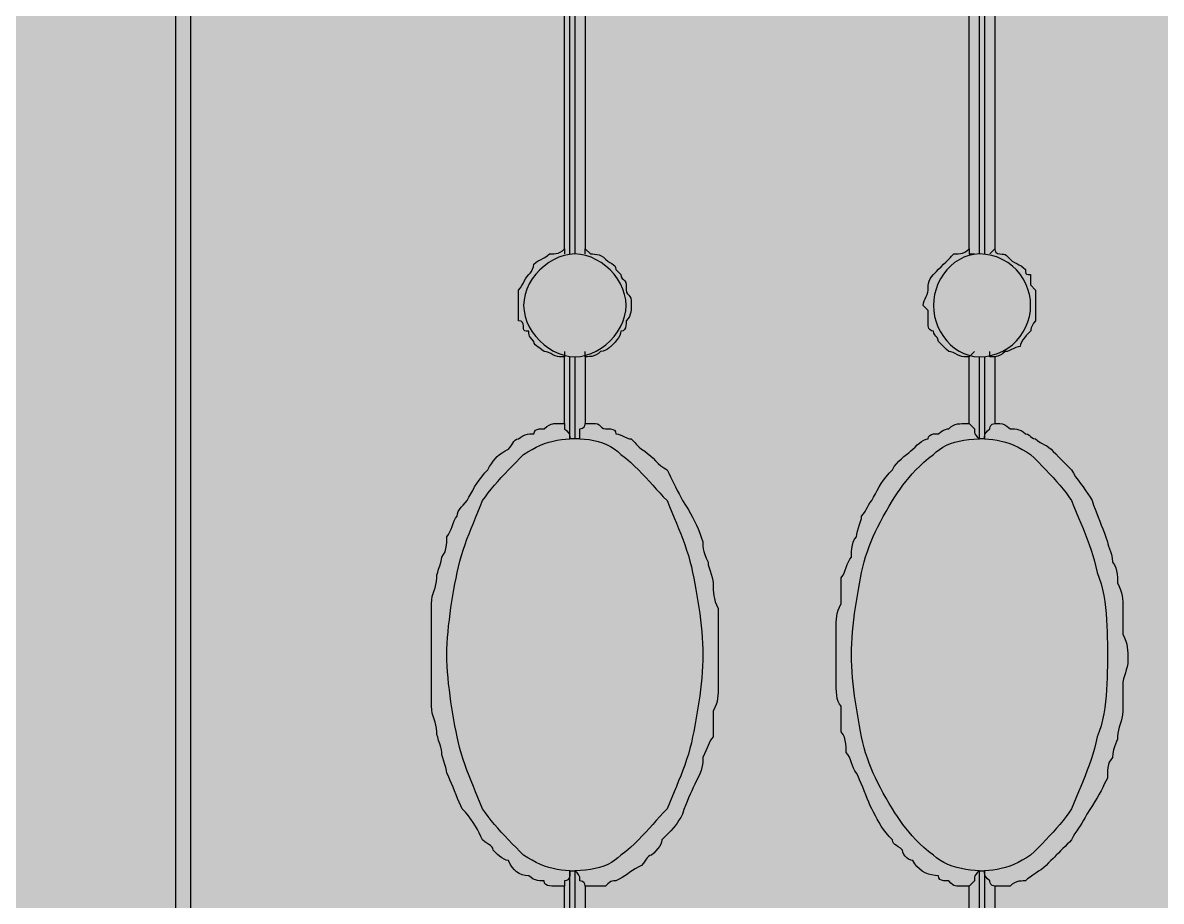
# Model space of a CAD drawing. Header units: millimetres. Extents: x 0 to 966, y -664 to 90.
# Drawn here: x 663 to 682.52, y -229 to -213.94 of the extents above; entities that cross this region are included whole.
import ezdxf

# ---------------------------------------------------------------- set-up
doc = ezdxf.new("R2010")
doc.units = ezdxf.units.MM
for name, color, linetype in [('HDL_BODY', 7, 'Continuous'), ('HDL_COLOUR', 7, 'Continuous'), ('HDL_DETAIL', 7, 'Continuous'), ('HDL_PRINT', 7, 'Continuous')]:
    doc.layers.add(name, color=color, linetype=linetype)

# ---------------------------------------------------------------- blocks, each defined once
blk = doc.blocks.new('M_R12.10.1_FRONT')
at = {"layer": 'HDL_BODY', "true_color": 0x202126}
blk.add_hatch(color=250, dxfattribs=at).paths.add_polyline_path([(0, 0), (216, 0), (216, 90), (0, 90)])
at = {"layer": 'HDL_BODY', "true_color": 0x2a2a30}
blk.add_hatch(color=250, dxfattribs=at).paths.add_polyline_path([(0.4, 20.52), (215.6, 20.52), (215.6, 68.31), (0.4, 68.31)])
at = {"layer": 'HDL_COLOUR', "true_color": 0x3d4a3a}
for points in [[(172.466, 40.332), (172.56, 40.339), (172.653, 40.358), (172.744, 40.389), (172.832, 40.43), (172.916, 40.481), (172.995, 40.54), (173.069, 40.607), (173.136, 40.681), (173.195, 40.761), (173.246, 40.845), (173.287, 40.934), (173.317, 41.025), (173.336, 41.118), (173.343, 41.212), (173.336, 41.307), (173.317, 41.401), (173.287, 41.492), (173.246, 41.581), (173.195, 41.666), (173.136, 41.746), (173.069, 41.82), (172.995, 41.887), (172.916, 41.946), (172.832, 41.997), (172.744, 42.039), (172.653, 42.069), (172.56, 42.088), (172.466, 42.095), (172.372, 42.088), (172.279, 42.069), (172.188, 42.039), (172.1, 41.997), (172.016, 41.946), (171.936, 41.887), (171.862, 41.82), (171.795, 41.746), (171.735, 41.666), (171.684, 41.581), (171.643, 41.492), (171.612, 41.401), (171.593, 41.307), (171.586, 41.212), (171.593, 41.118), (171.612, 41.025), (171.643, 40.934), (171.684, 40.845), (171.735, 40.761), (171.795, 40.681), (171.862, 40.607), (171.936, 40.54), (172.016, 40.481), (172.1, 40.43), (172.188, 40.389), (172.279, 40.358), (172.372, 40.339), (172.466, 40.332)], [(179.398, 40.332), (179.508, 40.339), (179.612, 40.358), (179.711, 40.389), (179.803, 40.43), (179.888, 40.481), (179.965, 40.54), (180.035, 40.607), (180.097, 40.681), (180.151, 40.761), (180.195, 40.845), (180.231, 40.934), (180.256, 41.025), (180.272, 41.118), (180.277, 41.212), (180.272, 41.307), (180.256, 41.401), (180.231, 41.492), (180.195, 41.581), (180.151, 41.666), (180.097, 41.746), (180.035, 41.82), (179.965, 41.887), (179.888, 41.946), (179.803, 41.997), (179.711, 42.039), (179.612, 42.069), (179.508, 42.088), (179.398, 42.095), (179.305, 42.088), (179.216, 42.069), (179.131, 42.039), (179.05, 41.997), (178.974, 41.946), (178.904, 41.887), (178.839, 41.82), (178.782, 41.746), (178.732, 41.666), (178.689, 41.581), (178.655, 41.492), (178.63, 41.401), (178.615, 41.307), (178.61, 41.212), (178.615, 41.118), (178.63, 41.025), (178.655, 40.934), (178.689, 40.845), (178.732, 40.761), (178.782, 40.681), (178.839, 40.607), (178.904, 40.54), (178.974, 40.481), (179.05, 40.43), (179.131, 40.389), (179.216, 40.358), (179.305, 40.339), (179.398, 40.332)]]:
    blk.add_hatch(color=79, dxfattribs=at).paths.add_polyline_path(points)
at = {"layer": 'HDL_COLOUR', "true_color": 0x97a4b5}
for points in [[(174.66, 35.22), (174.641, 35.703), (174.585, 36.178), (174.493, 36.636), (174.365, 37.07), (174.205, 37.472), (174.016, 37.836), (173.799, 38.155), (173.56, 38.424), (173.302, 38.638), (173.029, 38.794), (172.747, 38.888), (172.46, 38.92), (172.173, 38.888), (171.891, 38.794), (171.618, 38.638), (171.36, 38.424), (171.121, 38.155), (170.904, 37.836), (170.715, 37.472), (170.555, 37.07), (170.427, 36.636), (170.335, 36.178), (170.279, 35.703), (170.26, 35.22), (170.279, 34.737), (170.335, 34.262), (170.427, 33.804), (170.555, 33.37), (170.715, 32.968), (170.904, 32.604), (171.121, 32.285), (171.36, 32.016), (171.618, 31.802), (171.891, 31.646), (172.173, 31.552), (172.46, 31.52), (172.747, 31.552), (173.029, 31.646), (173.302, 31.802), (173.56, 32.016), (173.799, 32.285), (174.016, 32.604), (174.205, 32.968), (174.365, 33.37), (174.493, 33.804), (174.585, 34.262), (174.641, 34.737)], [(181.64, 35.22), (181.621, 35.703), (181.565, 36.178), (181.473, 36.636), (181.345, 37.07), (181.185, 37.472), (180.996, 37.836), (180.779, 38.155), (180.54, 38.424), (180.282, 38.638), (180.009, 38.794), (179.727, 38.888), (179.44, 38.92), (179.153, 38.888), (178.871, 38.794), (178.598, 38.638), (178.34, 38.424), (178.101, 38.155), (177.884, 37.836), (177.695, 37.472), (177.535, 37.07), (177.407, 36.636), (177.315, 36.178), (177.259, 35.703), (177.24, 35.22), (177.259, 34.737), (177.315, 34.262), (177.407, 33.804), (177.535, 33.37), (177.695, 32.968), (177.884, 32.604), (178.101, 32.285), (178.34, 32.016), (178.598, 31.802), (178.871, 31.646), (179.153, 31.552), (179.44, 31.52), (179.727, 31.552), (180.009, 31.646), (180.282, 31.802), (180.54, 32.016), (180.779, 32.285), (180.996, 32.604), (181.185, 32.968), (181.345, 33.37), (181.473, 33.804), (181.565, 34.262), (181.621, 34.737)]]:
    blk.add_hatch(color=253, dxfattribs=at).paths.add_polyline_path(points)
at = {"layer": 'HDL_PRINT', "true_color": 0xdee1e9}
for points in [[(169.305, 45.881), (169.226, 45.881), (169.148, 45.881), (169.071, 45.879), (168.995, 45.876), (168.921, 45.87), (168.85, 45.862), (168.782, 45.851), (168.718, 45.836), (168.658, 45.816), (168.603, 45.792), (168.669, 45.796), (168.734, 45.806), (168.796, 45.82), (168.856, 45.837), (168.911, 45.853), (168.962, 45.867), (169.006, 45.878), (169.042, 45.881), (169.208, 45.875), (169.37, 45.858), (169.528, 45.829), (169.682, 45.79), (169.831, 45.741), (169.975, 45.681), (170.113, 45.613), (170.245, 45.535), (170.37, 45.449), (170.489, 45.355), (170.6, 45.254), (170.704, 45.145), (170.8, 45.03), (170.888, 44.909), (170.966, 44.782), (171.036, 44.649), (171.095, 44.512), (171.145, 44.37), (171.185, 44.225), (171.213, 44.075), (171.231, 43.923), (171.237, 43.768), (171.231, 43.602), (171.213, 43.439), (171.185, 43.28), (171.145, 43.126), (171.095, 42.976), (171.036, 42.832), (170.966, 42.694), (170.888, 42.561), (170.8, 42.435), (170.704, 42.316), (170.6, 42.205), (170.489, 42.1), (170.37, 42.004), (170.245, 41.916), (170.113, 41.837), (169.975, 41.768), (169.831, 41.708), (169.682, 41.658), (169.528, 41.618), (169.37, 41.589), (169.208, 41.572), (169.042, 41.566), (168.905, 41.57), (168.771, 41.583), (168.64, 41.604), (168.513, 41.634), (168.389, 41.671), (168.269, 41.716), (168.153, 41.768), (168.04, 41.827), (167.932, 41.894), (167.828, 41.967), (167.729, 42.046), (167.634, 42.132), (167.544, 42.223), (167.458, 42.321), (167.378, 42.423), (167.303, 42.532), (167.233, 42.645), (167.169, 42.763), (167.111, 42.885), (167.167, 42.756), (167.229, 42.63), (167.298, 42.509), (167.373, 42.392), (167.454, 42.281), (167.541, 42.175), (167.633, 42.074), (167.732, 41.979), (167.836, 41.89), (167.945, 41.808), (168.059, 41.732), (168.179, 41.663), (168.303, 41.602), (168.433, 41.547), (168.567, 41.5), (168.706, 41.462), (168.85, 41.431), (168.997, 41.409), (169.149, 41.395), (169.305, 41.391), (169.471, 41.396), (169.634, 41.414), (169.792, 41.443), (169.946, 41.482), (170.095, 41.532), (170.238, 41.592), (170.376, 41.662), (170.508, 41.741), (170.634, 41.829), (170.752, 41.925), (170.864, 42.029), (170.968, 42.141), (171.064, 42.26), (171.151, 42.385), (171.23, 42.518), (171.299, 42.656), (171.359, 42.8), (171.409, 42.949), (171.448, 43.103), (171.477, 43.261), (171.495, 43.424), (171.5, 43.59), (171.495, 43.76), (171.479, 43.927), (171.453, 44.088), (171.417, 44.245), (171.371, 44.396), (171.316, 44.542), (171.252, 44.682), (171.18, 44.816), (171.099, 44.943), (171.011, 45.064), (170.915, 45.177), (170.812, 45.284), (170.702, 45.382), (170.585, 45.473), (170.463, 45.556), (170.335, 45.629), (170.201, 45.694), (170.063, 45.75), (169.919, 45.797), (169.772, 45.833), (169.62, 45.86), (169.464, 45.876), (169.305, 45.881)], [(176.24, 45.881), (176.163, 45.881), (176.091, 45.881), (176.022, 45.879), (175.955, 45.876), (175.889, 45.87), (175.823, 45.862), (175.756, 45.851), (175.687, 45.836), (175.615, 45.816), (175.538, 45.792), (175.596, 45.795), (175.655, 45.803), (175.713, 45.815), (175.771, 45.829), (175.83, 45.844), (175.888, 45.858), (175.947, 45.87), (176.006, 45.878), (176.065, 45.881), (176.22, 45.875), (176.371, 45.858), (176.52, 45.829), (176.665, 45.79), (176.806, 45.741), (176.943, 45.681), (177.075, 45.613), (177.202, 45.535), (177.323, 45.449), (177.438, 45.355), (177.546, 45.254), (177.647, 45.145), (177.741, 45.03), (177.826, 44.909), (177.904, 44.782), (177.972, 44.649), (178.031, 44.512), (178.08, 44.37), (178.119, 44.225), (178.148, 44.075), (178.165, 43.923), (178.171, 43.768), (178.165, 43.602), (178.148, 43.439), (178.119, 43.28), (178.08, 43.126), (178.031, 42.976), (177.972, 42.832), (177.904, 42.694), (177.826, 42.561), (177.741, 42.435), (177.647, 42.316), (177.546, 42.205), (177.438, 42.1), (177.323, 42.004), (177.202, 41.916), (177.075, 41.837), (176.943, 41.768), (176.806, 41.708), (176.665, 41.658), (176.52, 41.618), (176.371, 41.589), (176.22, 41.572), (176.065, 41.566), (175.927, 41.57), (175.791, 41.583), (175.657, 41.604), (175.526, 41.634), (175.398, 41.671), (175.273, 41.716), (175.152, 41.768), (175.035, 41.827), (174.923, 41.894), (174.815, 41.967), (174.713, 42.046), (174.617, 42.132), (174.527, 42.223), (174.443, 42.321), (174.366, 42.423), (174.296, 42.532), (174.234, 42.645), (174.18, 42.763), (174.134, 42.885), (174.178, 42.756), (174.231, 42.63), (174.292, 42.509), (174.361, 42.392), (174.438, 42.281), (174.523, 42.175), (174.614, 42.074), (174.711, 41.979), (174.815, 41.89), (174.924, 41.808), (175.038, 41.732), (175.157, 41.663), (175.281, 41.602), (175.409, 41.547), (175.541, 41.5), (175.675, 41.462), (175.813, 41.431), (175.953, 41.409), (176.096, 41.395), (176.24, 41.391), (176.399, 41.396), (176.556, 41.412), (176.71, 41.438), (176.861, 41.475), (177.008, 41.521), (177.15, 41.576), (177.288, 41.64), (177.421, 41.712), (177.549, 41.793), (177.671, 41.882), (177.786, 41.978), (177.895, 42.081), (177.996, 42.191), (178.09, 42.308), (178.176, 42.431), (178.253, 42.559), (178.322, 42.693), (178.381, 42.832), (178.43, 42.975), (178.469, 43.123), (178.498, 43.275), (178.515, 43.431), (178.521, 43.59), (178.515, 43.76), (178.498, 43.927), (178.469, 44.088), (178.43, 44.245), (178.381, 44.396), (178.322, 44.542), (178.253, 44.682), (178.176, 44.816), (178.09, 44.943), (177.996, 45.064), (177.895, 45.177), (177.786, 45.284), (177.671, 45.382), (177.549, 45.473), (177.421, 45.556), (177.288, 45.629), (177.15, 45.694), (177.008, 45.75), (176.861, 45.797), (176.71, 45.833), (176.556, 45.86), (176.399, 45.876), (176.24, 45.881)], [(183.26, 45.881), (183.181, 45.881), (183.103, 45.881), (183.026, 45.879), (182.95, 45.876), (182.876, 45.87), (182.805, 45.862), (182.737, 45.851), (182.673, 45.836), (182.613, 45.816), (182.558, 45.792), (182.62, 45.796), (182.676, 45.806), (182.728, 45.82), (182.778, 45.837), (182.827, 45.853), (182.879, 45.867), (182.935, 45.878), (182.997, 45.881), (183.162, 45.875), (183.323, 45.858), (183.479, 45.829), (183.629, 45.79), (183.774, 45.741), (183.913, 45.681), (184.046, 45.613), (184.173, 45.535), (184.293, 45.449), (184.405, 45.355), (184.511, 45.254), (184.609, 45.145), (184.699, 45.03), (184.78, 44.909), (184.853, 44.782), (184.918, 44.649), (184.973, 44.512), (185.019, 44.37), (185.055, 44.225), (185.082, 44.075), (185.097, 43.923), (185.103, 43.768), (185.097, 43.602), (185.082, 43.439), (185.055, 43.28), (185.019, 43.126), (184.973, 42.976), (184.918, 42.832), (184.853, 42.694), (184.78, 42.561), (184.699, 42.435), (184.609, 42.316), (184.511, 42.205), (184.405, 42.1), (184.293, 42.004), (184.173, 41.916), (184.046, 41.837), (183.913, 41.768), (183.774, 41.708), (183.629, 41.658), (183.479, 41.618), (183.323, 41.589), (183.162, 41.572), (182.997, 41.566), (182.86, 41.57), (182.726, 41.583), (182.595, 41.604), (182.468, 41.634), (182.344, 41.671), (182.224, 41.716), (182.108, 41.768), (181.995, 41.827), (181.887, 41.894), (181.783, 41.967), (181.684, 42.046), (181.589, 42.132), (181.498, 42.223), (181.413, 42.321), (181.333, 42.423), (181.258, 42.532), (181.188, 42.645), (181.124, 42.763), (181.065, 42.885), (181.122, 42.756), (181.184, 42.63), (181.253, 42.509), (181.328, 42.392), (181.409, 42.281), (181.496, 42.175), (181.589, 42.074), (181.687, 41.979), (181.791, 41.89), (181.901, 41.808), (182.015, 41.732), (182.135, 41.663), (182.26, 41.602), (182.389, 41.547), (182.523, 41.5), (182.662, 41.462), (182.805, 41.431), (182.953, 41.409), (183.105, 41.395), (183.26, 41.391), (183.426, 41.396), (183.589, 41.414), (183.747, 41.443), (183.901, 41.482), (184.049, 41.532), (184.193, 41.592), (184.331, 41.662), (184.463, 41.741), (184.589, 41.829), (184.707, 41.925), (184.819, 42.029), (184.923, 42.141), (185.019, 42.26), (185.106, 42.385), (185.185, 42.518), (185.254, 42.656), (185.314, 42.8), (185.364, 42.949), (185.403, 43.103), (185.432, 43.261), (185.449, 43.424), (185.455, 43.59), (185.45, 43.76), (185.434, 43.927), (185.408, 44.088), (185.371, 44.245), (185.326, 44.396), (185.271, 44.542), (185.207, 44.682), (185.134, 44.816), (185.054, 44.943), (184.965, 45.064), (184.87, 45.177), (184.766, 45.284), (184.657, 45.382), (184.54, 45.473), (184.418, 45.556), (184.29, 45.629), (184.156, 45.694), (184.018, 45.75), (183.874, 45.797), (183.726, 45.833), (183.575, 45.86), (183.419, 45.876), (183.26, 45.881)], [(169.305, 43.415), (169.305, 43.768), (170.271, 43.768), (170.271, 42.885), (170.213, 42.83), (170.155, 42.782), (170.099, 42.74), (170.045, 42.704), (169.993, 42.675), (169.946, 42.653), (169.903, 42.637), (169.865, 42.627), (169.833, 42.624), (169.774, 42.594), (169.716, 42.565), (169.657, 42.538), (169.599, 42.513), (169.54, 42.491), (169.481, 42.472), (169.422, 42.458), (169.364, 42.449), (169.305, 42.446), (169.229, 42.448), (169.157, 42.456), (169.09, 42.467), (169.026, 42.483), (168.966, 42.501), (168.908, 42.523), (168.852, 42.546), (168.798, 42.571), (168.745, 42.597), (168.692, 42.624), (168.618, 42.652), (168.554, 42.686), (168.498, 42.723), (168.449, 42.765), (168.406, 42.809), (168.369, 42.857), (168.336, 42.906), (168.306, 42.958), (168.278, 43.01), (168.251, 43.064), (168.225, 43.119), (168.2, 43.178), (168.175, 43.241), (168.152, 43.306), (168.131, 43.371), (168.113, 43.437), (168.098, 43.502), (168.086, 43.565), (168.079, 43.624), (168.076, 43.679), (168.079, 43.756), (168.086, 43.828), (168.098, 43.896), (168.113, 43.96), (168.131, 44.02), (168.152, 44.079), (168.175, 44.135), (168.2, 44.19), (168.225, 44.244), (168.251, 44.297), (168.278, 44.371), (168.305, 44.436), (168.333, 44.493), (168.363, 44.545), (168.395, 44.593), (168.429, 44.638), (168.467, 44.682), (168.508, 44.726), (168.554, 44.773), (168.603, 44.823), (168.68, 44.847), (168.752, 44.867), (168.822, 44.882), (168.889, 44.893), (168.954, 44.901), (169.02, 44.907), (169.087, 44.91), (169.157, 44.912), (169.229, 44.912), (169.305, 44.912), (169.343, 44.912), (169.387, 44.911), (169.437, 44.908), (169.492, 44.901), (169.552, 44.891), (169.614, 44.875), (169.679, 44.853), (169.744, 44.823), (169.786, 44.818), (169.835, 44.804), (169.885, 44.782), (169.932, 44.754), (169.971, 44.722), (169.998, 44.686), (170.008, 44.648), (170.041, 44.586), (170.072, 44.53), (170.102, 44.478), (170.128, 44.428), (170.15, 44.378), (170.167, 44.326), (170.178, 44.27), (170.182, 44.208), (169.919, 44.119), (169.914, 44.19), (169.902, 44.251), (169.885, 44.305), (169.867, 44.352), (169.85, 44.395), (169.838, 44.434), (169.833, 44.473), (169.795, 44.477), (169.757, 44.49), (169.72, 44.507), (169.682, 44.525), (169.645, 44.542), (169.607, 44.554), (169.569, 44.559), (169.531, 44.592), (169.494, 44.615), (169.456, 44.631), (169.419, 44.641), (169.381, 44.646), (169.343, 44.648), (169.305, 44.648), (169.244, 44.648), (169.188, 44.647), (169.136, 44.643), (169.086, 44.637), (169.037, 44.626), (168.985, 44.61), (168.929, 44.588), (168.867, 44.559), (168.829, 44.554), (168.794, 44.54), (168.761, 44.518), (168.733, 44.49), (168.711, 44.457), (168.697, 44.421), (168.692, 44.383), (168.654, 44.378), (168.618, 44.364), (168.585, 44.343), (168.557, 44.315), (168.534, 44.282), (168.52, 44.246), (168.515, 44.208), (168.489, 44.15), (168.469, 44.091), (168.454, 44.032), (168.443, 43.973), (168.436, 43.914), (168.432, 43.855), (168.43, 43.796), (168.429, 43.738), (168.429, 43.679), (168.429, 43.621), (168.43, 43.562), (168.432, 43.504), (168.436, 43.445), (168.443, 43.386), (168.454, 43.327), (168.469, 43.268), (168.489, 43.209), (168.515, 43.15), (168.548, 43.118), (168.583, 43.085), (168.619, 43.052), (168.659, 43.019), (168.702, 42.986), (168.751, 42.952), (168.805, 42.919), (168.867, 42.885), (168.904, 42.857), (168.949, 42.836), (168.999, 42.82), (169.054, 42.81), (169.113, 42.804), (169.176, 42.801), (169.24, 42.799), (169.305, 42.799), (169.348, 42.8), (169.399, 42.801), (169.454, 42.806), (169.51, 42.815), (169.565, 42.831), (169.615, 42.854), (169.658, 42.885), (169.727, 42.89), (169.786, 42.903), (169.834, 42.921), (169.871, 42.94), (169.898, 42.957), (169.913, 42.97), (169.919, 42.975), (169.919, 43.415), (169.305, 43.415)], [(175.274, 42.535), (175.274, 44.912), (175.624, 44.912), (175.624, 43.944), (176.853, 43.944), (176.853, 44.912), (177.117, 44.912), (177.117, 42.535), (176.853, 42.535), (176.853, 43.679), (175.624, 43.679), (175.624, 42.535), (175.274, 42.535)]]:
    blk.add_hatch(color=254, dxfattribs=at).paths.add_polyline_path(points)
at = {"layer": 'HDL_DETAIL', "color": 251, "true_color": 0x52555c}
for points in [[(165.621, 62.965), (165.621, 27.476)], [(165.881, 27.476), (165.881, 62.965)], [(172.377, 42.095), (172.377, 46.497)], [(172.466, 46.497), (172.466, 42.095)], [(179.398, 42.095), (179.398, 46.497)], [(179.487, 46.497), (179.487, 42.095)], [(172.288, 42.181), (172.288, 46.232)], [(172.641, 46.232), (172.641, 42.181)], [(179.223, 42.181), (179.223, 46.232)], [(179.661, 46.232), (179.661, 42.181)], [(171.5, 41.212), (171.5, 41.257), (171.5, 41.301), (171.5, 41.346), (171.5, 41.39), (171.5, 41.433), (171.5, 41.477), (171.533, 41.515), (171.557, 41.553), (171.577, 41.591), (171.596, 41.629), (171.617, 41.667), (171.642, 41.704), (171.675, 41.741), (171.682, 41.748), (171.698, 41.768), (171.72, 41.797), (171.741, 41.834), (171.758, 41.875), (171.764, 41.92), (171.801, 41.952), (171.838, 41.976), (171.876, 41.997), (171.914, 42.016), (171.952, 42.036), (171.99, 42.062), (172.028, 42.095), (172.065, 42.095), (172.102, 42.097), (172.139, 42.102), (172.177, 42.111), (172.214, 42.126), (172.251, 42.149), (172.288, 42.181)], [(172.288, 42.181), (172.288, 42.095)], [(172.641, 42.181), (172.73, 42.095), (172.767, 42.095), (172.804, 42.093), (172.841, 42.088), (172.879, 42.078), (172.916, 42.062), (172.953, 42.039), (172.99, 42.006), (173.028, 41.974), (173.065, 41.949), (173.098, 41.929), (173.126, 41.91), (173.149, 41.889), (173.163, 41.864), (173.168, 41.83), (173.254, 41.741), (173.261, 41.705), (173.277, 41.677), (173.299, 41.655), (173.32, 41.632), (173.336, 41.604), (173.343, 41.566), (173.343, 41.477), (173.35, 41.44), (173.366, 41.413), (173.387, 41.39), (173.409, 41.367), (173.425, 41.339), (173.432, 41.301), (173.432, 41.212)], [(172.641, 42.095), (172.641, 42.095), (172.641, 42.181)], [(178.435, 41.212), (178.44, 41.25), (178.452, 41.289), (178.469, 41.327), (178.487, 41.365), (178.504, 41.402), (178.516, 41.44), (178.521, 41.477), (178.521, 41.515), (178.523, 41.553), (178.528, 41.591), (178.537, 41.629), (178.553, 41.667), (178.577, 41.704), (178.61, 41.741), (178.617, 41.748), (178.635, 41.768), (178.664, 41.797), (178.7, 41.834), (178.741, 41.875), (178.785, 41.92), (178.822, 41.956), (178.85, 41.984), (178.873, 42.006), (178.896, 42.029), (178.923, 42.057), (178.959, 42.095), (178.997, 42.095), (179.035, 42.097), (179.073, 42.102), (179.111, 42.111), (179.149, 42.126), (179.186, 42.149), (179.223, 42.181)], [(179.223, 42.181), (179.223, 42.095), (179.312, 42.095)], [(179.575, 42.095), (179.575, 42.095), (179.661, 42.181)], [(179.661, 42.181), (179.662, 42.172), (179.667, 42.151), (179.681, 42.125), (179.707, 42.104), (179.75, 42.095), (179.788, 42.094), (179.816, 42.092), (179.839, 42.084), (179.861, 42.068), (179.888, 42.043), (179.925, 42.006), (179.963, 41.974), (180.001, 41.949), (180.038, 41.929), (180.076, 41.91), (180.113, 41.889), (180.151, 41.864), (180.189, 41.83), (180.189, 41.787), (180.194, 41.76), (180.208, 41.747), (180.234, 41.742), (180.277, 41.741), (180.277, 41.698), (180.277, 41.668), (180.277, 41.641), (180.277, 41.61), (180.277, 41.566), (180.363, 41.477), (180.363, 41.434), (180.363, 41.403), (180.363, 41.377), (180.363, 41.346), (180.363, 41.301), (180.363, 41.212)], [(172.288, 40.332), (172.203, 40.332), (172.165, 40.337), (172.127, 40.35), (172.089, 40.368), (172.052, 40.387), (172.014, 40.404), (171.977, 40.417), (171.939, 40.422), (171.901, 40.454), (171.865, 40.478), (171.833, 40.499), (171.805, 40.518), (171.783, 40.538), (171.769, 40.564), (171.764, 40.597), (171.727, 40.635), (171.702, 40.663), (171.686, 40.686), (171.679, 40.708), (171.676, 40.736), (171.675, 40.772), (171.632, 40.773), (171.606, 40.778), (171.592, 40.792), (171.587, 40.818), (171.586, 40.862), (171.586, 40.871), (171.581, 40.893), (171.568, 40.919), (171.542, 40.941), (171.5, 40.951), (171.5, 40.993), (171.5, 41.024), (171.5, 41.051), (171.5, 41.082), (171.5, 41.126), (171.5, 41.212)], [(173.432, 41.212), (173.432, 41.175), (173.43, 41.138), (173.425, 41.1), (173.415, 41.063), (173.399, 41.025), (173.376, 40.988), (173.343, 40.951), (173.343, 40.907), (173.34, 40.865), (173.332, 40.828), (173.317, 40.799), (173.292, 40.779), (173.254, 40.772), (173.249, 40.735), (173.235, 40.698), (173.213, 40.66), (173.185, 40.622), (173.153, 40.584), (173.117, 40.546), (173.079, 40.508), (173.072, 40.501), (173.053, 40.485), (173.024, 40.465), (172.988, 40.444), (172.947, 40.428), (172.905, 40.422), (172.867, 40.389), (172.829, 40.365), (172.791, 40.349), (172.754, 40.339), (172.717, 40.335), (172.679, 40.333), (172.641, 40.332)], [(179.223, 40.332), (179.137, 40.332), (179.099, 40.337), (179.061, 40.35), (179.023, 40.368), (178.985, 40.387), (178.948, 40.404), (178.91, 40.417), (178.873, 40.422), (178.836, 40.458), (178.808, 40.486), (178.785, 40.508), (178.761, 40.531), (178.734, 40.559), (178.696, 40.597), (178.689, 40.635), (178.673, 40.663), (178.653, 40.686), (178.632, 40.708), (178.616, 40.736), (178.61, 40.772), (178.601, 40.773), (178.578, 40.778), (178.552, 40.792), (178.53, 40.818), (178.521, 40.862), (178.521, 40.951), (178.521, 40.993), (178.521, 41.024), (178.521, 41.051), (178.521, 41.082), (178.521, 41.126), (178.435, 41.212)], [(180.363, 41.212), (180.363, 41.169), (180.363, 41.125), (180.363, 41.081), (180.363, 41.038), (180.363, 40.994), (180.363, 40.951), (180.327, 40.907), (180.303, 40.865), (180.288, 40.828), (180.281, 40.799), (180.278, 40.779), (180.277, 40.772), (180.24, 40.735), (180.203, 40.698), (180.17, 40.66), (180.142, 40.622), (180.119, 40.584), (180.105, 40.546), (180.1, 40.508), (180.063, 40.503), (180.026, 40.491), (179.988, 40.474), (179.951, 40.456), (179.913, 40.439), (179.876, 40.426), (179.839, 40.422), (179.795, 40.384), (179.753, 40.359), (179.717, 40.344), (179.688, 40.336), (179.668, 40.333), (179.661, 40.332)], [(172.288, 40.422), (172.288, 40.332)], [(172.641, 40.332), (172.641, 40.332), (172.641, 40.422)], [(179.312, 40.422), (179.223, 40.332)], [(179.661, 40.332), (179.575, 40.332), (179.575, 40.422)], [(172.288, 39.188), (172.288, 40.332)], [(172.377, 38.924), (172.377, 40.332)], [(172.466, 40.332), (172.466, 38.924)], [(172.641, 40.332), (172.641, 39.188)], [(179.223, 39.188), (179.223, 40.332)], [(179.398, 38.924), (179.398, 40.332)], [(179.487, 40.332), (179.487, 38.924)], [(179.661, 40.332), (179.661, 39.188)], [(172.288, 31.262), (172.237, 31.262), (172.19, 31.262), (172.15, 31.262), (172.124, 31.262), (172.114, 31.262), (172.071, 31.262), (172.03, 31.265), (171.994, 31.273), (171.965, 31.288), (171.946, 31.313), (171.939, 31.351), (171.901, 31.351), (171.863, 31.353), (171.826, 31.358), (171.788, 31.367), (171.751, 31.383), (171.713, 31.407), (171.675, 31.44), (171.614, 31.444), (171.559, 31.456), (171.51, 31.476), (171.467, 31.505), (171.428, 31.542), (171.392, 31.587), (171.358, 31.64), (171.326, 31.702), (171.288, 31.707), (171.25, 31.721), (171.212, 31.744), (171.174, 31.772), (171.136, 31.805), (171.099, 31.842), (171.062, 31.88), (171.057, 31.912), (171.042, 31.937), (171.02, 31.957), (170.992, 31.976), (170.958, 31.996), (170.922, 32.022), (170.884, 32.055), (170.855, 32.114), (170.826, 32.172), (170.794, 32.231), (170.761, 32.29), (170.724, 32.349), (170.684, 32.408), (170.64, 32.467), (170.59, 32.526), (170.535, 32.584), (170.508, 32.639), (170.482, 32.699), (170.455, 32.761), (170.429, 32.826), (170.403, 32.892), (170.377, 32.958), (170.351, 33.022), (170.324, 33.085), (170.298, 33.144), (170.271, 33.199), (170.266, 33.242), (170.254, 33.293), (170.236, 33.348), (170.217, 33.405), (170.2, 33.46), (170.187, 33.51), (170.182, 33.553), (170.178, 33.595), (170.165, 33.645), (170.148, 33.7), (170.13, 33.757), (170.113, 33.812), (170.101, 33.862), (170.096, 33.904), (170.093, 33.966), (170.083, 34.022), (170.068, 34.074), (170.052, 34.124), (170.036, 34.174), (170.021, 34.226), (170.011, 34.282), (170.008, 34.344), (170.008, 34.381), (170.008, 34.425), (170.008, 34.476), (170.008, 34.532), (170.008, 34.592), (170.008, 34.655), (170.008, 34.72), (170.008, 34.787), (170.008, 34.823), (170.008, 34.867), (170.008, 34.917), (170.008, 34.972), (170.008, 35.032), (170.008, 35.095), (170.008, 35.16), (170.008, 35.226), (170.008, 35.288), (170.008, 35.344), (170.008, 35.396), (170.008, 35.446), (170.008, 35.496), (170.008, 35.548), (170.008, 35.604), (170.008, 35.666), (170.008, 35.728), (170.008, 35.784), (170.008, 35.836), (170.008, 35.886), (170.008, 35.936), (170.008, 35.988), (170.008, 36.044), (170.008, 36.106), (170.011, 36.168), (170.021, 36.224), (170.036, 36.276), (170.052, 36.326), (170.068, 36.376), (170.083, 36.428), (170.093, 36.484), (170.096, 36.546), (170.101, 36.589), (170.113, 36.64), (170.13, 36.695), (170.148, 36.751), (170.165, 36.806), (170.178, 36.857), (170.182, 36.9), (170.215, 36.942), (170.239, 36.992), (170.255, 37.047), (170.264, 37.103), (170.269, 37.158), (170.271, 37.208), (170.271, 37.25), (170.301, 37.288), (170.324, 37.331), (170.343, 37.378), (170.36, 37.427), (170.376, 37.477), (170.395, 37.524), (170.417, 37.567), (170.446, 37.604), (170.451, 37.641), (170.466, 37.679), (170.488, 37.716), (170.516, 37.754), (170.549, 37.792), (170.584, 37.83), (170.621, 37.869), (170.65, 37.927), (170.681, 37.985), (170.713, 38.044), (170.747, 38.102), (170.784, 38.161), (170.824, 38.219), (170.868, 38.278), (170.918, 38.336), (170.973, 38.395), (171.003, 38.451), (171.033, 38.501), (171.065, 38.546), (171.098, 38.586), (171.135, 38.623), (171.175, 38.657), (171.22, 38.688), (171.27, 38.719), (171.326, 38.748), (171.358, 38.785), (171.382, 38.821), (171.403, 38.854), (171.421, 38.882), (171.442, 38.904), (171.467, 38.919), (171.5, 38.924), (171.537, 38.957), (171.575, 38.98), (171.612, 38.996), (171.65, 39.006), (171.688, 39.011), (171.726, 39.013), (171.764, 39.013), (171.771, 39.049), (171.79, 39.073), (171.818, 39.088), (171.854, 39.096), (171.895, 39.099), (171.939, 39.099), (171.983, 39.137), (172.024, 39.162), (172.06, 39.177), (172.088, 39.185), (172.107, 39.188), (172.114, 39.188), (172.158, 39.188), (172.189, 39.188), (172.215, 39.188), (172.246, 39.188), (172.288, 39.188)], [(172.288, 39.188), (172.288, 39.099), (172.326, 39.062), (172.351, 39.035), (172.366, 39.012), (172.374, 38.99), (172.377, 38.962), (172.377, 38.924)], [(172.552, 38.924), (172.552, 38.968), (172.552, 38.999), (172.552, 39.026), (172.552, 39.056), (172.552, 39.099), (172.595, 39.108), (172.622, 39.13), (172.635, 39.157), (172.64, 39.179), (172.641, 39.188)], [(172.641, 39.188), (172.685, 39.188), (172.716, 39.188), (172.743, 39.188), (172.773, 39.188), (172.816, 39.188), (172.854, 39.182), (172.881, 39.165), (172.904, 39.144), (172.927, 39.122), (172.954, 39.106), (172.99, 39.099), (173.034, 39.099), (173.076, 39.096), (173.113, 39.088), (173.142, 39.073), (173.161, 39.049), (173.168, 39.013), (173.205, 39.008), (173.242, 38.995), (173.28, 38.978), (173.318, 38.959), (173.356, 38.941), (173.394, 38.929), (173.432, 38.924), (173.468, 38.886), (173.496, 38.858), (173.518, 38.835), (173.541, 38.812), (173.569, 38.785), (173.607, 38.748), (173.662, 38.716), (173.712, 38.678), (173.759, 38.637), (173.804, 38.594), (173.848, 38.549), (173.893, 38.506), (173.939, 38.465), (173.99, 38.427), (174.045, 38.395), (174.075, 38.336), (174.104, 38.278), (174.133, 38.219), (174.162, 38.161), (174.191, 38.102), (174.221, 38.044), (174.25, 37.985), (174.279, 37.927), (174.309, 37.869), (174.359, 37.792), (174.404, 37.719), (174.445, 37.649), (174.482, 37.582), (174.517, 37.515), (174.548, 37.449), (174.578, 37.382), (174.606, 37.312), (174.632, 37.24), (174.658, 37.164), (174.658, 37.126), (174.66, 37.086), (174.665, 37.043), (174.675, 36.995), (174.691, 36.942), (174.714, 36.881), (174.747, 36.811), (174.752, 36.768), (174.765, 36.717), (174.782, 36.662), (174.801, 36.605), (174.818, 36.55), (174.831, 36.5), (174.836, 36.457), (174.836, 36.395), (174.837, 36.339), (174.84, 36.288), (174.847, 36.238), (174.857, 36.188), (174.872, 36.136), (174.893, 36.08), (174.922, 36.017), (174.922, 35.98), (174.922, 35.937), (174.922, 35.886), (174.922, 35.83), (174.922, 35.771), (174.922, 35.708), (174.922, 35.643), (174.922, 35.577), (174.922, 35.515), (174.922, 35.459), (174.922, 35.407), (174.922, 35.357), (174.922, 35.307), (174.922, 35.255), (174.922, 35.199), (174.922, 35.137), (174.922, 35.075), (174.922, 35.019), (174.922, 34.967), (174.922, 34.917), (174.922, 34.867), (174.922, 34.815), (174.922, 34.759), (174.922, 34.697), (174.922, 34.635), (174.92, 34.579), (174.917, 34.527), (174.911, 34.477), (174.901, 34.427), (174.886, 34.376), (174.864, 34.32), (174.836, 34.257), (174.836, 34.195), (174.836, 34.138), (174.836, 34.086), (174.836, 34.036), (174.836, 33.987), (174.836, 33.935), (174.836, 33.88), (174.836, 33.818), (174.806, 33.784), (174.783, 33.749), (174.764, 33.713), (174.747, 33.673), (174.73, 33.629), (174.711, 33.581), (174.688, 33.526), (174.658, 33.464), (174.658, 33.426), (174.656, 33.386), (174.651, 33.344), (174.642, 33.297), (174.627, 33.244), (174.604, 33.183), (174.572, 33.113), (174.546, 33.06), (174.519, 33.006), (174.493, 32.951), (174.467, 32.895), (174.44, 32.836), (174.414, 32.776), (174.388, 32.712), (174.362, 32.644), (174.335, 32.572), (174.309, 32.495), (174.279, 32.44), (174.249, 32.389), (174.217, 32.342), (174.184, 32.297), (174.147, 32.253), (174.107, 32.208), (174.062, 32.161), (174.012, 32.111), (173.956, 32.055), (173.951, 32.017), (173.937, 31.979), (173.915, 31.942), (173.887, 31.904), (173.855, 31.866), (173.819, 31.829), (173.781, 31.791), (173.749, 31.785), (173.725, 31.771), (173.704, 31.749), (173.686, 31.721), (173.665, 31.688), (173.64, 31.652), (173.607, 31.615), (173.551, 31.586), (173.501, 31.556), (173.454, 31.527), (173.409, 31.498), (173.365, 31.468), (173.321, 31.439), (173.274, 31.41), (173.224, 31.38), (173.168, 31.351), (173.13, 31.35), (173.102, 31.348), (173.079, 31.34), (173.056, 31.324), (173.028, 31.299), (172.99, 31.262), (172.947, 31.262), (172.904, 31.262), (172.86, 31.262), (172.816, 31.262), (172.773, 31.262), (172.73, 31.262), (172.641, 31.262)], [(179.223, 31.262), (179.18, 31.262), (179.15, 31.262), (179.123, 31.262), (179.092, 31.262), (179.048, 31.262), (179.01, 31.262), (178.982, 31.265), (178.96, 31.273), (178.937, 31.288), (178.91, 31.313), (178.873, 31.351), (178.829, 31.351), (178.788, 31.354), (178.751, 31.362), (178.722, 31.377), (178.703, 31.402), (178.696, 31.44), (178.638, 31.443), (178.58, 31.453), (178.524, 31.469), (178.47, 31.491), (178.419, 31.52), (178.372, 31.556), (178.328, 31.598), (178.29, 31.646), (178.257, 31.702), (178.221, 31.707), (178.185, 31.721), (178.152, 31.744), (178.124, 31.772), (178.102, 31.805), (178.088, 31.842), (178.082, 31.88), (178.045, 31.912), (178.009, 31.937), (177.976, 31.957), (177.949, 31.976), (177.927, 31.996), (177.913, 32.022), (177.908, 32.055), (177.852, 32.114), (177.802, 32.172), (177.757, 32.231), (177.717, 32.29), (177.68, 32.349), (177.647, 32.408), (177.615, 32.467), (177.585, 32.526), (177.555, 32.584), (177.529, 32.639), (177.503, 32.699), (177.477, 32.761), (177.451, 32.826), (177.424, 32.892), (177.398, 32.958), (177.371, 33.022), (177.345, 33.085), (177.318, 33.144), (177.292, 33.199), (177.263, 33.237), (177.241, 33.28), (177.222, 33.327), (177.205, 33.376), (177.189, 33.426), (177.17, 33.473), (177.146, 33.516), (177.117, 33.553), (177.117, 33.595), (177.115, 33.645), (177.11, 33.7), (177.1, 33.757), (177.084, 33.812), (177.061, 33.862), (177.028, 33.904), (177.028, 33.966), (177.028, 34.022), (177.028, 34.074), (177.028, 34.124), (177.028, 34.174), (177.028, 34.226), (177.028, 34.282), (177.028, 34.344), (177, 34.381), (176.978, 34.425), (176.963, 34.476), (176.953, 34.532), (176.947, 34.592), (176.943, 34.655), (176.942, 34.72), (176.942, 34.787), (176.942, 34.823), (176.942, 34.867), (176.942, 34.917), (176.942, 34.972), (176.942, 35.032), (176.942, 35.095), (176.942, 35.16), (176.942, 35.226), (176.942, 35.288), (176.942, 35.344), (176.942, 35.396), (176.942, 35.446), (176.942, 35.496), (176.942, 35.548), (176.942, 35.604), (176.942, 35.666), (176.942, 35.728), (176.943, 35.784), (176.947, 35.836), (176.953, 35.886), (176.963, 35.936), (176.978, 35.988), (177, 36.044), (177.028, 36.106), (177.028, 36.168), (177.028, 36.224), (177.028, 36.276), (177.028, 36.326), (177.028, 36.376), (177.028, 36.428), (177.028, 36.484), (177.028, 36.546), (177.057, 36.583), (177.081, 36.626), (177.1, 36.674), (177.117, 36.723), (177.134, 36.772), (177.153, 36.819), (177.176, 36.863), (177.206, 36.9), (177.206, 36.942), (177.208, 36.992), (177.212, 37.047), (177.222, 37.103), (177.237, 37.158), (177.26, 37.208), (177.292, 37.25), (177.297, 37.293), (177.309, 37.344), (177.327, 37.399), (177.345, 37.456), (177.363, 37.511), (177.376, 37.561), (177.38, 37.604), (177.414, 37.641), (177.439, 37.679), (177.459, 37.716), (177.478, 37.754), (177.499, 37.792), (177.523, 37.83), (177.555, 37.869), (177.585, 37.927), (177.615, 37.985), (177.647, 38.044), (177.68, 38.102), (177.717, 38.161), (177.757, 38.219), (177.802, 38.278), (177.852, 38.336), (177.908, 38.395), (177.94, 38.451), (177.977, 38.501), (178.017, 38.546), (178.061, 38.586), (178.104, 38.623), (178.148, 38.657), (178.188, 38.688), (178.225, 38.719), (178.257, 38.748), (178.295, 38.785), (178.333, 38.821), (178.371, 38.854), (178.409, 38.882), (178.447, 38.904), (178.484, 38.919), (178.521, 38.924), (178.528, 38.961), (178.547, 38.986), (178.576, 39.002), (178.612, 39.01), (178.653, 39.012), (178.696, 39.013), (178.74, 39.049), (178.781, 39.073), (178.818, 39.088), (178.847, 39.096), (178.866, 39.099), (178.873, 39.099), (178.91, 39.132), (178.948, 39.156), (178.985, 39.172), (179.023, 39.181), (179.061, 39.186), (179.099, 39.188), (179.137, 39.188), (179.223, 39.188)], [(179.223, 39.188), (179.312, 39.099), (179.312, 39.062), (179.315, 39.035), (179.323, 39.012), (179.337, 38.99), (179.361, 38.962), (179.398, 38.924)], [(179.487, 38.924), (179.487, 38.962), (179.49, 38.99), (179.498, 39.012), (179.513, 39.035), (179.538, 39.062), (179.575, 39.099), (179.576, 39.108), (179.581, 39.13), (179.594, 39.157), (179.619, 39.179), (179.661, 39.188)], [(179.661, 39.188), (179.75, 39.188), (179.794, 39.182), (179.835, 39.165), (179.871, 39.144), (179.899, 39.122), (179.918, 39.106), (179.925, 39.099), (179.963, 39.099), (180.001, 39.097), (180.038, 39.092), (180.076, 39.083), (180.113, 39.068), (180.151, 39.045), (180.189, 39.013), (180.226, 39.006), (180.254, 38.99), (180.277, 38.968), (180.3, 38.947), (180.327, 38.93), (180.363, 38.924), (180.401, 38.89), (180.439, 38.865), (180.477, 38.844), (180.515, 38.825), (180.553, 38.805), (180.59, 38.781), (180.627, 38.748), (180.664, 38.711), (180.707, 38.668), (180.754, 38.621), (180.803, 38.572), (180.852, 38.522), (180.899, 38.475), (180.942, 38.432), (180.98, 38.395), (181.011, 38.336), (181.048, 38.278), (181.089, 38.219), (181.132, 38.161), (181.176, 38.102), (181.219, 38.044), (181.26, 37.985), (181.297, 37.927), (181.329, 37.869), (181.356, 37.792), (181.382, 37.719), (181.409, 37.649), (181.435, 37.582), (181.462, 37.515), (181.488, 37.449), (181.515, 37.382), (181.541, 37.312), (181.567, 37.24), (181.593, 37.164), (181.598, 37.126), (181.61, 37.086), (181.628, 37.043), (181.647, 36.995), (181.664, 36.942), (181.677, 36.881), (181.682, 36.811), (181.713, 36.768), (181.736, 36.717), (181.751, 36.662), (181.761, 36.605), (181.765, 36.55), (181.767, 36.5), (181.767, 36.457), (181.797, 36.395), (181.819, 36.339), (181.835, 36.288), (181.845, 36.238), (181.852, 36.188), (181.855, 36.136), (181.856, 36.08), (181.856, 36.017), (181.856, 35.98), (181.856, 35.937), (181.856, 35.886), (181.856, 35.83), (181.856, 35.771), (181.856, 35.708), (181.856, 35.643), (181.856, 35.577), (181.886, 35.515), (181.908, 35.459), (181.923, 35.407), (181.934, 35.357), (181.94, 35.307), (181.944, 35.255), (181.945, 35.199), (181.945, 35.137), (181.941, 35.075), (181.931, 35.019), (181.917, 34.967), (181.901, 34.917), (181.884, 34.867), (181.87, 34.815), (181.86, 34.759), (181.856, 34.697), (181.856, 34.635), (181.856, 34.579), (181.856, 34.527), (181.856, 34.477), (181.856, 34.427), (181.856, 34.376), (181.856, 34.32), (181.856, 34.257), (181.852, 34.195), (181.842, 34.138), (181.828, 34.086), (181.812, 34.036), (181.796, 33.987), (181.781, 33.935), (181.771, 33.88), (181.767, 33.818), (181.763, 33.779), (181.75, 33.739), (181.734, 33.696), (181.715, 33.649), (181.699, 33.595), (181.686, 33.534), (181.682, 33.464), (181.649, 33.426), (181.625, 33.386), (181.609, 33.344), (181.6, 33.297), (181.595, 33.244), (181.593, 33.183), (181.593, 33.113), (181.567, 33.06), (181.54, 33.006), (181.512, 32.951), (181.483, 32.895), (181.451, 32.836), (181.417, 32.776), (181.379, 32.712), (181.338, 32.644), (181.293, 32.572), (181.243, 32.495), (181.214, 32.44), (181.184, 32.389), (181.154, 32.342), (181.125, 32.297), (181.096, 32.253), (181.066, 32.208), (181.037, 32.161), (181.008, 32.111), (180.98, 32.055), (180.942, 32.017), (180.904, 31.979), (180.866, 31.942), (180.829, 31.904), (180.791, 31.866), (180.754, 31.829), (180.716, 31.791), (180.709, 31.784), (180.69, 31.764), (180.661, 31.735), (180.625, 31.699), (180.584, 31.658), (180.541, 31.615), (180.504, 31.582), (180.461, 31.549), (180.414, 31.516), (180.365, 31.483), (180.316, 31.45), (180.269, 31.417), (180.226, 31.384), (180.189, 31.351), (180.151, 31.351), (180.113, 31.349), (180.076, 31.344), (180.038, 31.334), (180.001, 31.318), (179.963, 31.295), (179.925, 31.262), (179.882, 31.262), (179.852, 31.262), (179.825, 31.262), (179.794, 31.262), (179.75, 31.262), (179.661, 31.262)], [(172.377, 31.526), (172.305, 31.528), (172.233, 31.535), (172.162, 31.546), (172.09, 31.561), (172.018, 31.581), (171.946, 31.605), (171.874, 31.634), (171.802, 31.666), (171.73, 31.704), (171.658, 31.745), (171.586, 31.791), (171.521, 31.857), (171.456, 31.923), (171.392, 31.989), (171.328, 32.055), (171.265, 32.121), (171.204, 32.187), (171.145, 32.254), (171.087, 32.32), (171.032, 32.386), (170.98, 32.452), (170.931, 32.518), (170.884, 32.584), (170.844, 32.684), (170.804, 32.782), (170.764, 32.877), (170.726, 32.97), (170.688, 33.063), (170.651, 33.154), (170.615, 33.246), (170.582, 33.337), (170.55, 33.43), (170.52, 33.524), (170.493, 33.619), (170.468, 33.717), (170.446, 33.818), (170.428, 33.913), (170.409, 34.011), (170.391, 34.111), (170.374, 34.212), (170.357, 34.315), (170.341, 34.418), (170.326, 34.522), (170.313, 34.626), (170.301, 34.729), (170.291, 34.832), (170.283, 34.933), (170.276, 35.033), (170.272, 35.131), (170.271, 35.226), (170.272, 35.322), (170.276, 35.42), (170.283, 35.52), (170.291, 35.621), (170.301, 35.724), (170.313, 35.827), (170.326, 35.931), (170.341, 36.035), (170.357, 36.138), (170.374, 36.24), (170.391, 36.342), (170.409, 36.442), (170.428, 36.54), (170.446, 36.635), (170.468, 36.735), (170.493, 36.832), (170.52, 36.928), (170.55, 37.021), (170.582, 37.113), (170.615, 37.205), (170.651, 37.296), (170.688, 37.388), (170.726, 37.481), (170.764, 37.574), (170.804, 37.67), (170.844, 37.768), (170.884, 37.869), (170.931, 37.934), (170.98, 38), (171.032, 38.065), (171.087, 38.131), (171.145, 38.197), (171.204, 38.263), (171.265, 38.329), (171.328, 38.395), (171.392, 38.461), (171.456, 38.527), (171.521, 38.593), (171.586, 38.659), (171.658, 38.705), (171.73, 38.746), (171.802, 38.783), (171.874, 38.816), (171.946, 38.845), (172.018, 38.869), (172.09, 38.888), (172.162, 38.904), (172.233, 38.915), (172.305, 38.921), (172.377, 38.924)], [(172.466, 38.924), (172.377, 38.924)], [(172.552, 38.924), (172.466, 38.924)], [(172.552, 38.924), (172.631, 38.921), (172.71, 38.913), (172.787, 38.9), (172.863, 38.881), (172.936, 38.857), (173.007, 38.828), (173.075, 38.794), (173.139, 38.754), (173.199, 38.709), (173.254, 38.659), (173.339, 38.593), (173.417, 38.527), (173.489, 38.461), (173.557, 38.395), (173.621, 38.329), (173.683, 38.263), (173.742, 38.197), (173.801, 38.131), (173.86, 38.065), (173.919, 38), (173.981, 37.934), (174.045, 37.869), (174.085, 37.768), (174.126, 37.67), (174.165, 37.574), (174.204, 37.481), (174.243, 37.388), (174.28, 37.296), (174.315, 37.205), (174.349, 37.113), (174.381, 37.021), (174.41, 36.928), (174.438, 36.832), (174.462, 36.735), (174.483, 36.635), (174.502, 36.54), (174.521, 36.442), (174.539, 36.342), (174.557, 36.24), (174.574, 36.138), (174.59, 36.035), (174.604, 35.931), (174.617, 35.827), (174.629, 35.724), (174.639, 35.621), (174.647, 35.52), (174.653, 35.42), (174.657, 35.322), (174.658, 35.226), (174.657, 35.131), (174.653, 35.033), (174.647, 34.933), (174.639, 34.832), (174.629, 34.729), (174.617, 34.626), (174.604, 34.522), (174.59, 34.418), (174.574, 34.315), (174.557, 34.212), (174.539, 34.111), (174.521, 34.011), (174.502, 33.913), (174.483, 33.818), (174.462, 33.717), (174.438, 33.619), (174.41, 33.524), (174.381, 33.43), (174.349, 33.337), (174.315, 33.246), (174.28, 33.154), (174.243, 33.063), (174.204, 32.97), (174.165, 32.877), (174.126, 32.782), (174.085, 32.684), (174.045, 32.584), (173.981, 32.518), (173.919, 32.452), (173.86, 32.386), (173.801, 32.32), (173.742, 32.254), (173.683, 32.187), (173.621, 32.121), (173.557, 32.055), (173.489, 31.989), (173.417, 31.923), (173.339, 31.857), (173.254, 31.791), (173.204, 31.745), (173.15, 31.704), (173.091, 31.666), (173.028, 31.634), (172.961, 31.605), (172.889, 31.581), (172.813, 31.561), (172.733, 31.546), (172.648, 31.535), (172.559, 31.528), (172.466, 31.526)], [(179.398, 31.526), (179.325, 31.528), (179.248, 31.535), (179.169, 31.546), (179.09, 31.561), (179.011, 31.581), (178.933, 31.605), (178.858, 31.634), (178.787, 31.666), (178.721, 31.704), (178.662, 31.745), (178.61, 31.791), (178.525, 31.857), (178.447, 31.923), (178.376, 31.989), (178.31, 32.055), (178.249, 32.121), (178.192, 32.187), (178.139, 32.254), (178.089, 32.32), (178.042, 32.386), (177.996, 32.452), (177.952, 32.518), (177.908, 32.584), (177.853, 32.677), (177.8, 32.768), (177.75, 32.856), (177.703, 32.944), (177.659, 33.03), (177.617, 33.115), (177.579, 33.2), (177.542, 33.285), (177.509, 33.37), (177.478, 33.456), (177.449, 33.544), (177.424, 33.633), (177.401, 33.724), (177.38, 33.818), (177.361, 33.913), (177.343, 34.011), (177.325, 34.111), (177.307, 34.212), (177.29, 34.315), (177.274, 34.418), (177.26, 34.522), (177.246, 34.626), (177.235, 34.729), (177.225, 34.832), (177.217, 34.933), (177.211, 35.033), (177.207, 35.131), (177.206, 35.226), (177.207, 35.322), (177.211, 35.42), (177.217, 35.52), (177.225, 35.621), (177.235, 35.724), (177.246, 35.827), (177.26, 35.931), (177.274, 36.035), (177.29, 36.138), (177.307, 36.24), (177.325, 36.342), (177.343, 36.442), (177.361, 36.54), (177.38, 36.635), (177.401, 36.728), (177.424, 36.819), (177.449, 36.907), (177.478, 36.995), (177.509, 37.081), (177.542, 37.166), (177.579, 37.251), (177.617, 37.336), (177.659, 37.421), (177.703, 37.507), (177.75, 37.595), (177.8, 37.684), (177.853, 37.775), (177.908, 37.869), (177.952, 37.934), (177.996, 38), (178.042, 38.065), (178.089, 38.131), (178.139, 38.197), (178.192, 38.263), (178.249, 38.329), (178.31, 38.395), (178.376, 38.461), (178.447, 38.527), (178.525, 38.593), (178.61, 38.659), (178.66, 38.705), (178.714, 38.746), (178.773, 38.783), (178.836, 38.816), (178.903, 38.845), (178.975, 38.869), (179.051, 38.888), (179.131, 38.904), (179.216, 38.915), (179.304, 38.921), (179.398, 38.924)], [(179.487, 38.924), (179.398, 38.924)], [(179.487, 38.924), (179.558, 38.921), (179.63, 38.915), (179.702, 38.904), (179.774, 38.888), (179.846, 38.869), (179.918, 38.845), (179.99, 38.816), (180.062, 38.783), (180.134, 38.746), (180.206, 38.705), (180.277, 38.659), (180.343, 38.593), (180.409, 38.527), (180.474, 38.461), (180.538, 38.395), (180.601, 38.329), (180.662, 38.263), (180.721, 38.197), (180.778, 38.131), (180.833, 38.065), (180.885, 38), (180.934, 37.934), (180.98, 37.869), (181.02, 37.768), (181.06, 37.67), (181.099, 37.574), (181.138, 37.481), (181.176, 37.388), (181.213, 37.296), (181.248, 37.205), (181.282, 37.113), (181.314, 37.021), (181.344, 36.928), (181.371, 36.832), (181.396, 36.735), (181.418, 36.635), (181.453, 36.54), (181.483, 36.442), (181.508, 36.342), (181.529, 36.24), (181.546, 36.138), (181.56, 36.035), (181.571, 35.931), (181.579, 35.827), (181.585, 35.724), (181.589, 35.621), (181.591, 35.52), (181.592, 35.42), (181.593, 35.322), (181.593, 35.226), (181.593, 35.131), (181.592, 35.033), (181.591, 34.933), (181.589, 34.832), (181.585, 34.729), (181.579, 34.626), (181.571, 34.522), (181.56, 34.418), (181.546, 34.315), (181.529, 34.212), (181.508, 34.111), (181.483, 34.011), (181.453, 33.913), (181.418, 33.818), (181.396, 33.717), (181.371, 33.619), (181.344, 33.524), (181.314, 33.43), (181.282, 33.337), (181.248, 33.246), (181.213, 33.154), (181.176, 33.063), (181.138, 32.97), (181.099, 32.877), (181.06, 32.782), (181.02, 32.684), (180.98, 32.584), (180.934, 32.518), (180.885, 32.452), (180.833, 32.386), (180.778, 32.32), (180.721, 32.254), (180.662, 32.187), (180.601, 32.121), (180.538, 32.055), (180.474, 31.989), (180.409, 31.923), (180.343, 31.857), (180.277, 31.791), (180.206, 31.745), (180.134, 31.704), (180.062, 31.666), (179.99, 31.634), (179.918, 31.605), (179.846, 31.581), (179.774, 31.561), (179.702, 31.546), (179.63, 31.535), (179.558, 31.528), (179.487, 31.526)], [(172.377, 31.526), (172.377, 31.44), (172.368, 31.396), (172.346, 31.37), (172.32, 31.357), (172.298, 31.352), (172.288, 31.351), (172.288, 31.262)], [(172.377, 31.526), (172.466, 31.526)], [(172.377, 25.979), (172.377, 31.526)], [(172.641, 31.262), (172.64, 31.271), (172.635, 31.293), (172.622, 31.319), (172.595, 31.342), (172.552, 31.351), (172.552, 31.389), (172.549, 31.417), (172.541, 31.44), (172.527, 31.462), (172.502, 31.489), (172.466, 31.526)], [(172.466, 31.526), (172.466, 25.979)], [(179.398, 31.526), (179.361, 31.489), (179.337, 31.462), (179.323, 31.44), (179.315, 31.417), (179.312, 31.389), (179.312, 31.351), (179.223, 31.262)], [(179.398, 31.526), (179.487, 31.526)], [(179.398, 25.979), (179.398, 31.526)], [(179.661, 31.262), (179.619, 31.271), (179.594, 31.293), (179.581, 31.319), (179.576, 31.342), (179.575, 31.351), (179.538, 31.389), (179.513, 31.417), (179.498, 31.44), (179.49, 31.462), (179.487, 31.489), (179.487, 31.526)], [(179.487, 31.526), (179.487, 25.979)], [(172.288, 25.979), (172.288, 31.262)], [(172.641, 31.262), (172.641, 25.979)], [(179.223, 25.979), (179.223, 31.262)], [(179.661, 31.262), (179.661, 25.979)]]:
    blk.add_lwpolyline(points, dxfattribs=at)
for points in [[(172.466, 40.332), (172.56, 40.339), (172.653, 40.358), (172.744, 40.389), (172.832, 40.43), (172.916, 40.481), (172.995, 40.54), (173.069, 40.607), (173.136, 40.681), (173.195, 40.761), (173.246, 40.845), (173.287, 40.934), (173.317, 41.025), (173.336, 41.118), (173.343, 41.212), (173.336, 41.307), (173.317, 41.401), (173.287, 41.492), (173.246, 41.581), (173.195, 41.666), (173.136, 41.746), (173.069, 41.82), (172.995, 41.887), (172.916, 41.946), (172.832, 41.997), (172.744, 42.039), (172.653, 42.069), (172.56, 42.088), (172.466, 42.095), (172.372, 42.088), (172.279, 42.069), (172.188, 42.039), (172.1, 41.997), (172.016, 41.946), (171.936, 41.887), (171.862, 41.82), (171.795, 41.746), (171.735, 41.666), (171.684, 41.581), (171.643, 41.492), (171.612, 41.401), (171.593, 41.307), (171.586, 41.212), (171.593, 41.118), (171.612, 41.025), (171.643, 40.934), (171.684, 40.845), (171.735, 40.761), (171.795, 40.681), (171.862, 40.607), (171.936, 40.54), (172.016, 40.481), (172.1, 40.43), (172.188, 40.389), (172.279, 40.358), (172.372, 40.339), (172.466, 40.332)], [(179.398, 40.332), (179.508, 40.339), (179.612, 40.358), (179.711, 40.389), (179.803, 40.43), (179.888, 40.481), (179.965, 40.54), (180.035, 40.607), (180.097, 40.681), (180.151, 40.761), (180.195, 40.845), (180.231, 40.934), (180.256, 41.025), (180.272, 41.118), (180.277, 41.212), (180.272, 41.307), (180.256, 41.401), (180.231, 41.492), (180.195, 41.581), (180.151, 41.666), (180.097, 41.746), (180.035, 41.82), (179.965, 41.887), (179.888, 41.946), (179.803, 41.997), (179.711, 42.039), (179.612, 42.069), (179.508, 42.088), (179.398, 42.095), (179.305, 42.088), (179.216, 42.069), (179.131, 42.039), (179.05, 41.997), (178.974, 41.946), (178.904, 41.887), (178.839, 41.82), (178.782, 41.746), (178.732, 41.666), (178.689, 41.581), (178.655, 41.492), (178.63, 41.401), (178.615, 41.307), (178.61, 41.212), (178.615, 41.118), (178.63, 41.025), (178.655, 40.934), (178.689, 40.845), (178.732, 40.761), (178.782, 40.681), (178.839, 40.607), (178.904, 40.54), (178.974, 40.481), (179.05, 40.43), (179.131, 40.389), (179.216, 40.358), (179.305, 40.339), (179.398, 40.332)], [(172.377, 38.924), (172.377, 38.924)], [(172.466, 38.924), (172.466, 38.924)], [(172.466, 38.924), (172.466, 38.924)], [(179.398, 38.924), (179.398, 38.924)], [(179.398, 38.924), (179.398, 38.924)], [(179.398, 38.924), (179.398, 38.924)], [(179.487, 38.924), (179.487, 38.924)], [(172.377, 31.526), (172.377, 31.526)], [(172.466, 31.526), (172.466, 31.526)], [(172.466, 31.526), (172.466, 31.526)], [(172.466, 31.526), (172.466, 31.526)], [(172.466, 31.526), (172.466, 31.526)], [(179.398, 31.526), (179.398, 31.526)], [(179.398, 31.526), (179.398, 31.526)], [(179.398, 31.526), (179.398, 31.526)], [(179.487, 31.526), (179.487, 31.526)], [(179.487, 31.526), (179.487, 31.526)]]:
    blk.add_lwpolyline(points, close=True, dxfattribs=at)

msp = doc.modelspace()

# ---------------------------------------------------------------- block references
msp.add_blockref('M_R12.10.1_FRONT', (500, -260))

doc.saveas('drawing.dxf')
